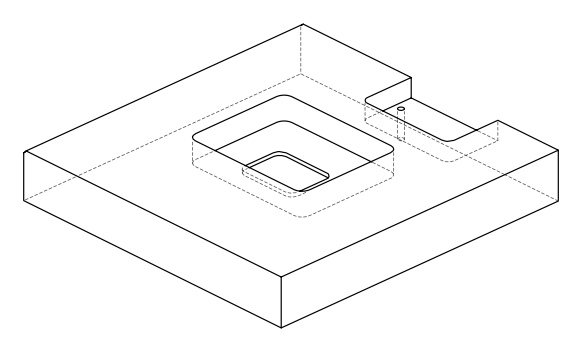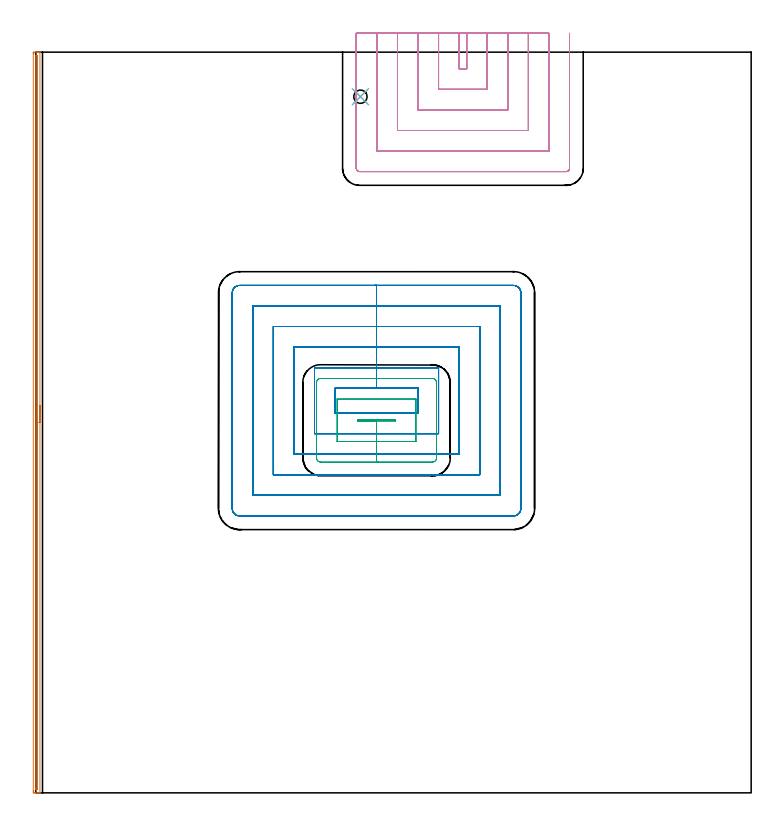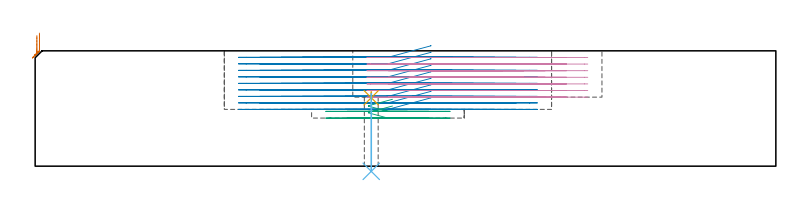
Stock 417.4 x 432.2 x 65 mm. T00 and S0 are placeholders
(PLAN: 6 operations, 3 tool changes, 74.2 min)
(1 AREA_MILL | FG_CHAMFER_SURFACE | UGT0205_001 | 7.07 min | 3287 mm3)
(2 MILL_RECTANGULAR_POCKET | POCKET_RECTANGULAR_STRAIGHT | NXT0201_012 | Follow Part, ap 4, ae 75% | 41.46 min | 911585 mm3)
(3 MILL_RECTANGULAR_POCKET_1 | POCKET_RECTANGULAR_STRAIGHT_1 | NXT0201_012 | Follow Part, ap 4, ae 75% | 2 min | 26893 mm3)
(4 MILL_SLOT | SLOT_PARTIAL_RECTANGULAR | NXT0201_012 | Follow Part, ap 4, ae 75% | 23.47 min | 283665 mm3)
(5 SPOT_DRILL | STEP1HOLE | NXT0321_9005460120000 | 0.03 min | 15 mm3)
(6 DRILL_THROUGH_HOLE_INTO_CENTER | STEP1HOLE | NXT0301_049 | 0.18 min | 1823 mm3)
(TOOL UGT0205_001 | Chamfer Mill 20 x 3 x 45 deg. | D20 FL50 Z2)
(TOOL NXT0201_012 | ENDMILL 16mm [2P460-1600-NA 1630] | D16 FL38 Z6)
(TOOL NXT0321_9005460120000 | NC Spot Drill, 142deg, 12mm, Carbide, Uncoated | D12 PA142 FL30 Z2)
(TOOL NXT0301_049 | Carbide Drill 7.8mm [860.1-0780-039A1-MM 2214] | D7.8 PA140 FL53 Z2)
(OP 1 AREA_MILL)
G17 G21 G94 G90
T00 M6
G54
G17 G0 G90 X2.4 Y226.1 S1061 M3
G43 Z75. H0
G94 G1 Y226.062 Z74.128 F250.
Y225.948 Z73.263
Y225.759 Z72.412
Y225.497 Z71.58
Y225.163 Z70.774
Y224.76 Z70.
Y224.291 Z69.264
Y223.76 Z68.572
Y223.171 Z67.929
Y222.528 Z67.339
Y221.836 Z66.808
Y221.1 Z66.34
Y220.326 Z65.937
Y219.52 Z65.603
Y218.688 Z65.341
Y217.836 Z65.152
Y216.972 Z65.038
Y216.1 Z65.
Y0.177
X2.404 Y0.01 Z64.995
X2.336 Y0.007 Z64.928
X1.905 Y0. Z64.505
X1.62 Z64.22
X0.896 Z63.492
X-0.358 Z62.239
X-0.889 Y0.001 Z61.706
X-1.149 Y0.002 Z61.446
X-1.491 Y0.007 Z61.105
X-1.493 Y0.024 Z61.103
X-1.499 Y0.628 Z61.101
X-1.5 Y1.24 Z61.1
Y431.289
X-1.499 Y431.572 Z61.101
X-1.493 Y432.176 Z61.103
X-1.491 Y432.193 Z61.105
X-0.889 Y432.2 Z61.706
X0.535 Z63.131
X0.896 Z63.492
X1.62 Z64.22
X1.905 Z64.505
X2.336 Y432.193 Z64.928
X2.397 Y432.19 Z64.988
X2.4 Y432.019 Z65.
Y216.1
X0.986 Z63.586
Y2.327
X0.985 Y2.237 Z63.585
X0.981 Y2.059 Z63.581
X0.979 Y2.014 Z63.579
X0.972 Y2.009 Z63.572
X0.948 Y2.005 Z63.548
X0.896 Y2.002 Z63.496
X0.419 Y2. Z63.019
X0.004 Y2.001 Z62.604
X-0.056 Y2.002 Z62.544
X-0.072 Y2.005 Z62.528
X-0.076 Y2.008 Z62.524
X-0.079 Y2.03 Z62.521
X-0.083 Y2.148 Z62.517
X-0.085 Y2.327 Z62.515
X-0.086 Y2.416 Z62.514
Y429.873
X-0.085 Y429.963 Z62.515
X-0.081 Y430.141 Z62.519
X-0.079 Y430.187 Z62.521
X-0.072 Y430.191 Z62.528
X-0.048 Y430.195 Z62.552
X0.004 Y430.198 Z62.604
X0.481 Y430.2 Z63.081
X0.896 Y430.199 Z63.496
X0.956 Y430.198 Z63.556
X0.972 Y430.195 Z63.572
X0.976 Y430.192 Z63.576
X0.979 Y430.17 Z63.579
X0.983 Y430.052 Z63.583
X0.985 Y429.873 Z63.585
X0.986 Y429.784 Z63.586
Y216.1
Y215.228 Z63.624
Y214.363 Z63.738
Y213.512 Z63.926
Y212.68 Z64.189
Y211.874 Z64.523
Y211.1 Z64.925
Y210.364 Z65.394
Y209.672 Z65.925
Y209.029 Z66.515
Y208.44 Z67.158
Y207.908 Z67.85
Y207.44 Z68.586
Y207.037 Z69.359
Y206.703 Z70.165
Y206.441 Z70.997
Y206.252 Z71.849
Y206.138 Z72.714
Y206.1 Z73.586
G0 Z75.
M5
M2
(OP 2 MILL_RECTANGULAR_POCKET)
G17 G21 G94 G90
T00 M6
G54
G17 G0 G90 X223. Y235.42 S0 M3
G43 Z75. H1
Z68.
G94 G1 Y236.1 Z67.818 F250.
X198.8 Z61.333
X174.6 F500.
Y221.6
X223.
Y236.1
X198.8
Y248.1
X162.6
Y209.6
X235.
Y248.1
X198.8
Y260.1
X150.6
Y197.6
X247.
Y260.1
X198.8
Y272.1
X138.6
Y185.6
X259.
Y272.1
X198.8
Y284.1
X126.6
Y173.6
X271.
Y284.1
X198.8
Y296.1
X118.9
G3 X114.6 Y291.8 R4.3
G1 Y165.9
G3 X118.9 Y161.6 R4.3
G1 X278.7
G3 X283. Y165.9 R4.3
G1 Y291.8
G3 X278.7 Y296.1 R4.3
G1 X198.8
X197.8
G0 X223. Y235.42 Z64.333
G1 Y236.1 Z64.151 F250.
X198.8 Z57.667
X174.6 F500.
Y221.6
X223.
Y236.1
X198.8
Y248.1
X162.6
Y209.6
X235.
Y248.1
X198.8
Y260.1
X150.6
Y197.6
X247.
Y260.1
X198.8
Y272.1
X138.6
Y185.6
X259.
Y272.1
X198.8
Y284.1
X126.6
Y173.6
X271.
Y284.1
X198.8
Y296.1
X118.9
G3 X114.6 Y291.8 R4.3
G1 Y165.9
G3 X118.9 Y161.6 R4.3
G1 X278.7
G3 X283. Y165.9 R4.3
G1 Y291.8
G3 X278.7 Y296.1 R4.3
G1 X198.8
X197.8
G0 X223. Y235.42 Z60.667
G1 Y236.1 Z60.484 F250.
X198.8 Z54.
X174.6 F500.
Y221.6
X223.
Y236.1
X198.8
Y248.1
X162.6
Y209.6
X235.
Y248.1
X198.8
Y260.1
X150.6
Y197.6
X247.
Y260.1
X198.8
Y272.1
X138.6
Y185.6
X259.
Y272.1
X198.8
Y284.1
X126.6
Y173.6
X271.
Y284.1
X198.8
Y296.1
X118.9
G3 X114.6 Y291.8 R4.3
G1 Y165.9
G3 X118.9 Y161.6 R4.3
G1 X278.7
G3 X283. Y165.9 R4.3
G1 Y291.8
G3 X278.7 Y296.1 R4.3
G1 X198.8
X197.8
G0 X223. Y235.42 Z57.
G1 Y236.1 Z56.818 F250.
X198.8 Z50.333
X174.6 F500.
Y221.6
X223.
Y236.1
X198.8
Y248.1
X162.6
Y209.6
X235.
Y248.1
X198.8
Y260.1
X150.6
Y197.6
X247.
Y260.1
X198.8
Y272.1
X138.6
Y185.6
X259.
Y272.1
X198.8
Y284.1
X126.6
Y173.6
X271.
Y284.1
X198.8
Y296.1
X118.9
G3 X114.6 Y291.8 R4.3
G1 Y165.9
G3 X118.9 Y161.6 R4.3
G1 X278.7
G3 X283. Y165.9 R4.3
G1 Y291.8
G3 X278.7 Y296.1 R4.3
G1 X198.8
X197.8
G0 X223. Y235.42 Z53.333
G1 Y236.1 Z53.151 F250.
X198.8 Z46.667
X174.6 F500.
Y221.6
X223.
Y236.1
X198.8
Y248.1
X162.6
Y209.6
X235.
Y248.1
X198.8
Y260.1
X150.6
Y197.6
X247.
Y260.1
X198.8
Y272.1
X138.6
Y185.6
X259.
Y272.1
X198.8
Y284.1
X126.6
Y173.6
X271.
Y284.1
X198.8
Y296.1
X118.9
G3 X114.6 Y291.8 R4.3
G1 Y165.9
G3 X118.9 Y161.6 R4.3
G1 X278.7
G3 X283. Y165.9 R4.3
G1 Y291.8
G3 X278.7 Y296.1 R4.3
G1 X198.8
X197.8
G0 X223. Y235.42 Z49.667
G1 Y236.1 Z49.484 F250.
X198.8 Z43.
X174.6 F500.
Y221.6
X223.
Y236.1
X198.8
Y248.1
X162.6
Y209.6
X235.
Y248.1
X198.8
Y260.1
X150.6
Y197.6
X247.
Y260.1
X198.8
Y272.1
X138.6
Y185.6
X259.
Y272.1
X198.8
Y284.1
X126.6
Y173.6
X271.
Y284.1
X198.8
Y296.1
X118.9
G3 X114.6 Y291.8 R4.3
G1 Y165.9
G3 X118.9 Y161.6 R4.3
G1 X278.7
G3 X283. Y165.9 R4.3
G1 Y291.8
G3 X278.7 Y296.1 R4.3
G1 X198.8
X197.8
G0 X223. Y235.42 Z46.
G1 Y236.1 Z45.818 F250.
X198.8 Z39.333
X174.6 F500.
Y221.6
X223.
Y236.1
X198.8
Y248.1
X162.6
Y209.6
X235.
Y248.1
X198.8
Y260.1
X150.6
Y197.6
X247.
Y260.1
X198.8
Y272.1
X138.6
Y185.6
X259.
Y272.1
X198.8
Y284.1
X126.6
Y173.6
X271.
Y284.1
X198.8
Y296.1
X118.9
G3 X114.6 Y291.8 R4.3
G1 Y165.9
G3 X118.9 Y161.6 R4.3
G1 X278.7
G3 X283. Y165.9 R4.3
G1 Y291.8
G3 X278.7 Y296.1 R4.3
G1 X198.8
X197.8
G0 X223. Y235.42 Z42.333
G1 Y236.1 Z42.151 F250.
X198.8 Z35.667
X174.6 F500.
Y221.6
X223.
Y236.1
X198.8
Y248.1
X162.6
Y209.6
X235.
Y248.1
X198.8
Y260.1
X150.6
Y197.6
X247.
Y260.1
X198.8
Y272.1
X138.6
Y185.6
X259.
Y272.1
X198.8
Y284.1
X126.6
Y173.6
X271.
Y284.1
X198.8
Y296.1
X118.9
G3 X114.6 Y291.8 R4.3
G1 Y165.9
G3 X118.9 Y161.6 R4.3
G1 X278.7
G3 X283. Y165.9 R4.3
G1 Y291.8
G3 X278.7 Y296.1 R4.3
G1 X198.8
X197.8
G0 X223. Y235.42 Z38.667
G1 Y236.1 Z38.484 F250.
X198.8 Z32.
X174.6 F500.
Y221.6
X223.
Y236.1
X198.8
Y248.1
X162.6
Y209.6
X235.
Y248.1
X198.8
Y260.1
X150.6
Y197.6
X247.
Y260.1
X198.8
Y272.1
X138.6
Y185.6
X259.
Y272.1
X198.8
Y284.1
X126.6
Y173.6
X271.
Y284.1
X198.8
Y296.1
X118.9
G3 X114.6 Y291.8 R4.3
G1 Y165.9
G3 X118.9 Y161.6 R4.3
G1 X278.7
G3 X283. Y165.9 R4.3
G1 Y291.8
G3 X278.7 Y296.1 R4.3
G1 X198.8
X197.8
G0 Z75.
M5
M2
(OP 3 MILL_RECTANGULAR_POCKET_1)
G17 G21 G94 G90
T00 M6
G54
G17 G0 G90 X201.341 Y217.8 S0 M3
G43 Z75. H1
Z37.68
G94 G1 X187.8 Z34.052 F250.
Y217. Z33.837
X198.8 Z30.89
X209.8 F500.
Y217.8
X187.8
Y217.
X198.8
Y205.
X221.8
Y229.8
X175.8
Y205.
X198.8
Y193.
X231.4
G3 X233.8 Y195.4 R2.4
G1 Y239.4
G3 X231.4 Y241.8 R2.4
G1 X166.2
G3 X163.8 Y239.4 R2.4
G1 Y195.4
G3 X166.2 Y193. R2.4
G1 X198.8
X199.8
G0 X201.341 Y217.8 Z33.89
G1 X187.8 Z30.262 F250.
Y217. Z30.047
X198.8 Z27.1
X209.8 F500.
Y217.8
X187.8
Y217.
X198.8
Y205.
X221.8
Y229.8
X175.8
Y205.
X198.8
Y193.
X231.4
G3 X233.8 Y195.4 R2.4
G1 Y239.4
G3 X231.4 Y241.8 R2.4
G1 X166.2
G3 X163.8 Y239.4 R2.4
G1 Y195.4
G3 X166.2 Y193. R2.4
G1 X198.8
X199.8
G0 Z75.
M5
M2
(OP 4 MILL_SLOT)
G17 G21 G94 G90
T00 M6
G54
G17 G0 G90 X247. Y443.2 S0 M3
G43 Z75. H1
Z61.271
G94 G1 Y440.2 F250.
Y422.5 F500.
X251.4
Y440.2
Y443.2 F250.
X235.
Y440.2
Y410.5 F500.
X263.4
Y440.2
Y443.2 F250.
X223.
Y440.2
Y398.5 F500.
X275.4
Y440.2
Y443.2 F250.
X211.
Y440.2
Y386.5 F500.
X287.4
Y440.2
Y443.2 F250.
X199.
Y440.2
Y374.5 F500.
X299.4
Y440.2
Y443.2 F250.
X187.
Y440.2
Y364.4 F500.
G3 X188.9 Y362.5 R1.9
G1 X309.5
G3 X311.4 Y364.4 R1.9
G1 Y440.2
Y443.2 F250.
G0 X247. Z57.543
G1 Y440.2
Y422.5 F500.
X251.4
Y440.2
Y443.2 F250.
X235.
Y440.2
Y410.5 F500.
X263.4
Y440.2
Y443.2 F250.
X223.
Y440.2
Y398.5 F500.
X275.4
Y440.2
Y443.2 F250.
X211.
Y440.2
Y386.5 F500.
X287.4
Y440.2
Y443.2 F250.
X199.
Y440.2
Y374.5 F500.
X299.4
Y440.2
Y443.2 F250.
X187.
Y440.2
Y364.4 F500.
G3 X188.9 Y362.5 R1.9
G1 X309.5
G3 X311.4 Y364.4 R1.9
G1 Y440.2
Y443.2 F250.
G0 X247. Z53.814
G1 Y440.2
Y422.5 F500.
X251.4
Y440.2
Y443.2 F250.
X235.
Y440.2
Y410.5 F500.
X263.4
Y440.2
Y443.2 F250.
X223.
Y440.2
Y398.5 F500.
X275.4
Y440.2
Y443.2 F250.
X211.
Y440.2
Y386.5 F500.
X287.4
Y440.2
Y443.2 F250.
X199.
Y440.2
Y374.5 F500.
X299.4
Y440.2
Y443.2 F250.
X187.
Y440.2
Y364.4 F500.
G3 X188.9 Y362.5 R1.9
G1 X309.5
G3 X311.4 Y364.4 R1.9
G1 Y440.2
Y443.2 F250.
G0 X247. Z50.086
G1 Y440.2
Y422.5 F500.
X251.4
Y440.2
Y443.2 F250.
X235.
Y440.2
Y410.5 F500.
X263.4
Y440.2
Y443.2 F250.
X223.
Y440.2
Y398.5 F500.
X275.4
Y440.2
Y443.2 F250.
X211.
Y440.2
Y386.5 F500.
X287.4
Y440.2
Y443.2 F250.
X199.
Y440.2
Y374.5 F500.
X299.4
Y440.2
Y443.2 F250.
X187.
Y440.2
Y364.4 F500.
G3 X188.9 Y362.5 R1.9
G1 X309.5
G3 X311.4 Y364.4 R1.9
G1 Y440.2
Y443.2 F250.
G0 X247. Z46.357
G1 Y440.2
Y422.5 F500.
X251.4
Y440.2
Y443.2 F250.
X235.
Y440.2
Y410.5 F500.
X263.4
Y440.2
Y443.2 F250.
X223.
Y440.2
Y398.5 F500.
X275.4
Y440.2
Y443.2 F250.
X211.
Y440.2
Y386.5 F500.
X287.4
Y440.2
Y443.2 F250.
X199.
Y440.2
Y374.5 F500.
X299.4
Y440.2
Y443.2 F250.
X187.
Y440.2
Y364.4 F500.
G3 X188.9 Y362.5 R1.9
G1 X309.5
G3 X311.4 Y364.4 R1.9
G1 Y440.2
Y443.2 F250.
G0 X247. Z42.629
G1 Y440.2
Y422.5 F500.
X251.4
Y440.2
Y443.2 F250.
X235.
Y440.2
Y410.5 F500.
X263.4
Y440.2
Y443.2 F250.
X223.
Y440.2
Y398.5 F500.
X275.4
Y440.2
Y443.2 F250.
X211.
Y440.2
Y386.5 F500.
X287.4
Y440.2
Y443.2 F250.
X199.
Y440.2
Y374.5 F500.
X299.4
Y440.2
Y443.2 F250.
X187.
Y440.2
Y364.4 F500.
G3 X188.9 Y362.5 R1.9
G1 X309.5
G3 X311.4 Y364.4 R1.9
G1 Y440.2
Y443.2 F250.
G0 X247. Z38.9
G1 Y440.2
Y422.5 F500.
X251.4
Y440.2
Y443.2 F250.
X235.
Y440.2
Y410.5 F500.
X263.4
Y440.2
Y443.2 F250.
X223.
Y440.2
Y398.5 F500.
X275.4
Y440.2
Y443.2 F250.
X211.
Y440.2
Y386.5 F500.
X287.4
Y440.2
Y443.2 F250.
X199.
Y440.2
Y374.5 F500.
X299.4
Y440.2
Y443.2 F250.
X187.
Y440.2
Y364.4 F500.
G3 X188.9 Y362.5 R1.9
G1 X309.5
G3 X311.4 Y364.4 R1.9
G1 Y440.2
Y443.2 F250.
G0 Z75.
M5
M2
(OP 5 SPOT_DRILL)
G17 G21 G94 G90
T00 M6
G54
G17 G0 G90 X189.4 Y406.2 S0 M3
G43 Z75. H0
G94 G81 G98 Z38.564 F250. R41.9
G80
M5
M2
(OP 6 DRILL_THROUGH_HOLE_INTO_CENTER)
G17 G21 G94 G90
T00 M6
G54
G17 G0 G90 X189.4 Y406.2 S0 M3
G43 Z75. H1
G94 G73 G98 Z-2.919 F250. Q6.97 R40.9
G80
M5
M2
